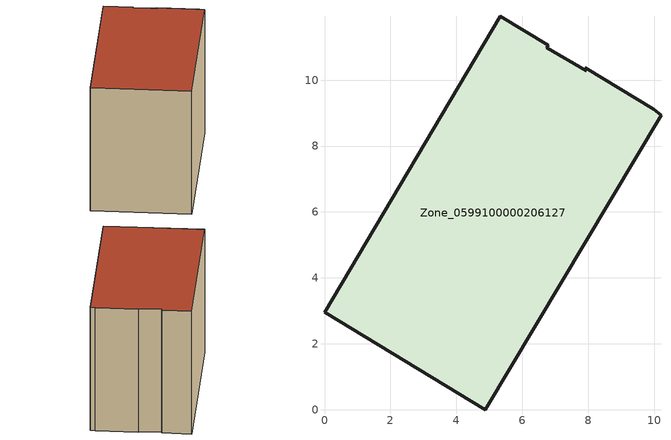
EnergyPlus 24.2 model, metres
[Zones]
Zone_0599100000206127
 floor ground (C_G): 10.21,8.94 4.88,0 0,2.96 5.34,11.94 6.78,11.06 6.75,10.99 7.95,10.28 7.91,10.37 9.99,9.11 z0
 wall outside (C_F): 5.34,11.94 0,2.96 4.88,0 10.21,8.94 9.99,9.11 7.91,10.37 7.95,10.28 6.75,10.99 6.78,11.06 5.34,11.94 z0:7.66
 roof outside (C_R): 4.88,0 10.21,8.94 9.99,9.11 7.91,10.37 7.95,10.28 6.75,10.99 6.78,11.06 5.34,11.94 0,2.96 z7.66
[BUILDING]
Pand.0599100000206127: North Axis=0; Terrain=City; Loads Convergence Tolerance Value=0.04; Temperature Convergence Tolerance Value=0.4; Solar Distribution=FullExterior; Maximum Number of Warmup Days=25; Minimum Number of Warmup Days=1
[Site:Location]
Rotterdam.The.Hague.AP_ZH_NLD Design_Conditions: Latitude=51.96; Longitude=4.45; Time Zone=1; Elevation=-4.5
[SITE:GROUNDTEMPERATURE:BUILDINGSURFACE]
18, 18, 18, 18, 18, 18, 18, 18, 18, 18, 18, 18
[MATERIAL] Thermal Absorptance=0.9; Solar Absorptance=0.7; Visible Absorptance=0.7
Name | Roughness | Thickness | Conductivity | Density | Specific Heat
G.TI.1946-1964 | MediumSmooth | 0.15 | 1 | 540 | 1210
F.TI.1946-1964 | Rough | 0.3 | 0.857143 | 1920 | 840
R.TI.1946-1964 | MediumRough | 0.2 | 0.277778 | 1500 | 1000
[CONSTRUCTION]
C_G: G.TI.1946-1964
C_F: F.TI.1946-1964
C_R: R.TI.1946-1964
[ZONE]
Zone_0599100000206127: Type=1; Multiplier=1; Ceiling Height=Autocalculate; Volume=Autocalculate; Floor Area=autocalculate; Part of Total Floor Area=Yes
[ZONEINFILTRATION:DESIGNFLOWRATE]
Infil_Zone_0599100000206127: Zone or ZoneList or Space or SpaceList=Zone_0599100000206127; Schedule=AlwaysOn; Design Flow Rate Calculation Method=Flow/Area; Flow Rate per Floor Area=0.003; Constant Term Coefficient=1; Temperature Term Coefficient=0; Velocity Term Coefficient=0; Velocity Squared Term Coefficient=0
[HVACTEMPLATE:ZONE:IDEALLOADSAIRSYSTEM]
Zone_0599100000206127: Maximum Heating Supply Air Temperature=50; Minimum Cooling Supply Air Temperature=13; Maximum Heating Supply Air Humidity Ratio=0.0156; Minimum Cooling Supply Air Humidity Ratio=0.0077; Heating Limit=NoLimit; Cooling Limit=NoLimit; Dehumidification Control Type=ConstantSensibleHeatRatio; Cooling Sensible Heat Ratio=0.7; Dehumidification Setpoint=60; Humidification Control Type=None; Humidification Setpoint=30; Outdoor Air Method=None; Outdoor Air Flow Rate per Person=0.00944; Outdoor Air Flow Rate per Zone Floor Area=0; Outdoor Air Flow Rate per Zone=0; Demand Controlled Ventilation Type=None; Outdoor Air Economizer Type=NoEconomizer; Heat Recovery Type=None; Sensible Heat Recovery Effectiveness=0.7; Latent Heat Recovery Effectiveness=0.65
[ZONECONTROL:THERMOSTAT]
ThermostatControl_Zone_0599100000206127: Zone or ZoneList=Zone_0599100000206127; Control Type Schedule=DualSetpointControlType; Control 1=Thermostat_Zone_0599100000206127; Temperature Difference Between Cutout And Setpoint=0
[THERMOSTATSETPOINT:DUALSETPOINT]
Thermostat_Zone_0599100000206127: Heating Setpoint Temperature Schedule=HeatingSetpoint_Zone_0599100000206127; Cooling Setpoint Temperature Schedule=CoolingSetpoint_Zone_0599100000206127
[SCHEDULE:COMPACT]
HeatingSetpoint_Zone_0599100000206127: Through: 12/31, For: AllDays, Until: 24:00, 21
CoolingSetpoint_Zone_0599100000206127: Through: 12/31, For: AllDays, Until: 24:00, 24
DualSetpointControlType: Through: 12/31, For: AllDays, Until: 24:00, 4
AlwaysOn: Through: 12/31, For: AllDays, Until: 24:00, 1
